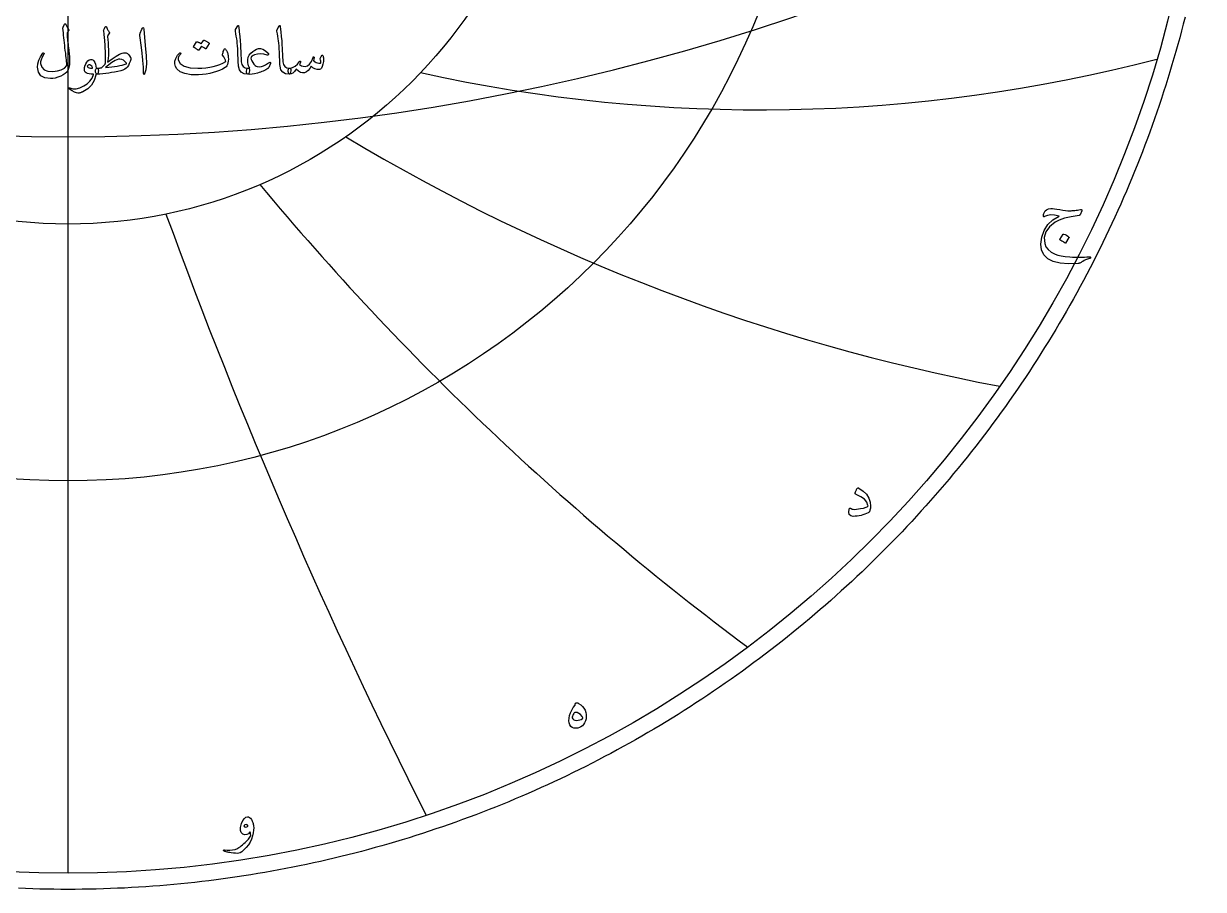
# Model space of a CAD drawing. Header units: millimetres. Extents: x -62 to 62, y -62 to 63.
# Drawn here: x -2.4 to 60.8, y -61.6 to -15.3 of the extents above; entities that cross this region are included whole.
import ezdxf

# ---------------------------------------------------------------- set-up
doc = ezdxf.new("R2010")
doc.units = ezdxf.units.MM
for name, color, linetype in [('CUT_OUTER', 1, 'Continuous'), ('ENGRAVE', 7, 'Continuous'), ('ENGRAVE_FINE', 8, 'Continuous'), ('TEXT', 5, 'Continuous')]:
    doc.layers.add(name, color=color, linetype=linetype)

msp = doc.modelspace()

# ---------------------------------------------------------------- linework, layer by layer
at = {"layer": 'CUT_OUTER'}
msp.add_lwpolyline([(59.7661, -14.9706), (59.6731, -15.3371), (59.5778, -15.7029), (59.4804, -16.0682), (59.3807, -16.4328), (59.2787, -16.7969), (59.1745, -17.1603), (59.0681, -17.5231), (58.9595, -17.8852), (58.8486, -18.2466), (58.7356, -18.6073), (58.6203, -18.9674), (58.5028, -19.3267), (58.3831, -19.6853), (58.2612, -20.0432), (58.1372, -20.4003), (58.0109, -20.7566), (57.8824, -21.1122), (57.7518, -21.4669), (57.619, -21.8209), (57.484, -22.174), (57.3469, -22.5263), (57.2076, -22.8778), (57.0661, -23.2284), (56.9225, -23.5781), (56.7768, -23.9269), (56.6289, -24.2748), (56.4789, -24.6218), (56.3267, -24.9679), (56.1725, -25.3131), (56.0161, -25.6573), (55.8576, -26.0005), (55.697, -26.3427), (55.5344, -26.684), (55.3696, -27.0242), (55.2027, -27.3635), (55.0338, -27.7017), (54.8628, -28.0388), (54.6897, -28.3749), (54.5146, -28.71), (54.3374, -29.0439), (54.1581, -29.3768), (53.9769, -29.7085), (53.7936, -30.0392), (53.6082, -30.3687), (53.4209, -30.6971), (53.2315, -31.0243), (53.0402, -31.3503), (52.8468, -31.6752), (52.6515, -31.9988), (52.4541, -32.3213), (52.2548, -32.6425), (52.0535, -32.9625), (51.8503, -33.2813), (51.6451, -33.5988), (51.438, -33.9151), (51.2289, -34.2301), (51.0179, -34.5438), (50.805, -34.8562), (50.5902, -35.1672), (50.3734, -35.477), (50.1548, -35.7854), (49.9343, -36.0925), (49.7119, -36.3982), (49.4876, -36.7025), (49.2615, -37.0055), (49.0335, -37.307), (48.8037, -37.6072), (48.572, -37.906), (48.3385, -38.2033), (48.1032, -38.4992), (47.866, -38.7936), (47.6271, -39.0866), (47.3864, -39.3781), (47.1439, -39.6681), (46.8996, -39.9566), (46.6535, -40.2436), (46.4057, -40.5291), (46.1562, -40.8131), (45.9049, -41.0955), (45.6519, -41.3764), (45.3971, -41.6558), (45.1407, -41.9335), (44.8825, -42.2097), (44.6227, -42.4843), (44.3612, -42.7573), (44.098, -43.0287), (43.8331, -43.2985), (43.5666, -43.5666), (43.2985, -43.8331), (43.0287, -44.098), (42.7573, -44.3612), (42.4843, -44.6227), (42.2097, -44.8825), (41.9335, -45.1407), (41.6558, -45.3971), (41.3764, -45.6519), (41.0955, -45.9049), (40.8131, -46.1562), (40.5291, -46.4057), (40.2436, -46.6535), (39.9566, -46.8996), (39.6681, -47.1439), (39.3781, -47.3864), (39.0866, -47.6271), (38.7936, -47.866), (38.4992, -48.1032), (38.2033, -48.3385), (37.906, -48.572), (37.6072, -48.8037), (37.307, -49.0335), (37.0055, -49.2615), (36.7025, -49.4876), (36.3982, -49.7119), (36.0925, -49.9343), (35.7854, -50.1548), (35.477, -50.3734), (35.1672, -50.5902), (34.8562, -50.805), (34.5438, -51.0179), (34.2301, -51.2289), (33.9151, -51.438), (33.5988, -51.6451), (33.2813, -51.8503), (32.9625, -52.0535), (32.6425, -52.2548), (32.3213, -52.4541), (31.9988, -52.6515), (31.6752, -52.8468), (31.3503, -53.0402), (31.0243, -53.2315), (30.6971, -53.4209), (30.3687, -53.6082), (30.0392, -53.7936), (29.7085, -53.9769), (29.3768, -54.1581), (29.0439, -54.3374), (28.71, -54.5146), (28.3749, -54.6897), (28.0388, -54.8628), (27.7017, -55.0338), (27.3635, -55.2027), (27.0242, -55.3696), (26.684, -55.5344), (26.3427, -55.697), (26.0005, -55.8576), (25.6573, -56.0161), (25.3131, -56.1725), (24.9679, -56.3267), (24.6218, -56.4789), (24.2748, -56.6289), (23.9269, -56.7768), (23.5781, -56.9225), (23.2284, -57.0661), (22.8778, -57.2076), (22.5263, -57.3469), (22.174, -57.484), (21.8209, -57.619), (21.4669, -57.7518), (21.1122, -57.8824), (20.7566, -58.0109), (20.4003, -58.1372), (20.0432, -58.2612), (19.6853, -58.3831), (19.3267, -58.5028), (18.9674, -58.6203), (18.6073, -58.7356), (18.2466, -58.8486), (17.8852, -58.9595), (17.5231, -59.0681), (17.1603, -59.1745), (16.7969, -59.2787), (16.4328, -59.3807), (16.0682, -59.4804), (15.7029, -59.5778), (15.3371, -59.6731), (14.9706, -59.7661), (14.6036, -59.8568), (14.2361, -59.9453), (13.868, -60.0315), (13.4994, -60.1154), (13.1303, -60.1971), (12.7606, -60.2766), (12.3906, -60.3537), (12.02, -60.4286), (11.649, -60.5012), (11.2775, -60.5716), (10.9057, -60.6396), (10.5334, -60.7054), (10.1607, -60.7689), (9.7876, -60.8301), (9.4142, -60.889), (9.0404, -60.9456), (8.6663, -61), (8.2919, -61.052), (7.9171, -61.1017), (7.542, -61.1491), (7.1667, -61.1943), (6.7911, -61.2371), (6.4152, -61.2776), (6.0391, -61.3158), (5.6627, -61.3517), (5.2862, -61.3853), (4.9094, -61.4166), (4.5325, -61.4456), (4.1554, -61.4722), (3.7781, -61.4966), (3.4007, -61.5186), (3.0232, -61.5383), (2.6455, -61.5557), (2.2678, -61.5708), (1.89, -61.5835), (1.512, -61.5939), (1.1341, -61.6021), (0.7561, -61.6079), (0.378, -61.6113), (0, -61.6125), (-0.378, -61.6113), (-0.7561, -61.6079), (-1.1341, -61.6021), (-1.512, -61.5939), (-1.89, -61.5835), (-2.2678, -61.5708), (-2.6455, -61.5557)], dxfattribs=at)
at = {"layer": 'ENGRAVE'}
for points in [[(0, -60.75), (0, 60.75)], [(0, -60.75), (0, -26.0306)]]:
    msp.add_lwpolyline(points, dxfattribs=at)
for radius in [60.75, 39.7663, 26.0306]:
    msp.add_circle((0, 0), radius, dxfattribs=at)
for centre, radius, start, end in [((37.0581, 64.1865), 84.1105, 257.51, 284.601613), ((69.5924, 69.5924), 106.1488, 238.968158, 259.286867), ((127.4772, 73.599), 152.4749, 219.760444, 233.306251), ((283.8681, 76.0622), 296.5602, 200.026809, 206.799712)]:
    msp.add_arc(centre, radius, start, end, dxfattribs=at)
at = {"layer": 'ENGRAVE_FINE'}
msp.add_arc((0, 99.2717), 120.6389, 239.880424, 300.119576, dxfattribs=at)
at = {"layer": 'TEXT'}
for points in [[(-0.1922, -15.352), (-0.1859, -15.341), (-0.1778, -15.3332), (-0.168, -15.3284), (-0.1563, -15.3269), (-0.1446, -15.3289), (-0.1347, -15.335), (-0.1266, -15.3451), (-0.1204, -15.3592), (-0.0869, -15.4416), (-0.0512, -15.5128), (-0.0132, -15.5728), (0.0269, -15.6215), (0.0388, -15.639), (0.0422, -15.6592), (0.0371, -15.6821), (0.0234, -15.7077), (0.0146, -15.7201), (0.0063, -15.732), (-0.0016, -15.7434), (-0.009, -15.7544), (-0.0159, -15.7647), (-0.0225, -15.7742), (-0.0285, -15.7827), (-0.0341, -15.7903), (-0.0436, -15.8043), (-0.0503, -15.8209), (-0.0543, -15.8402), (-0.0557, -15.8622), (-0.0514, -15.9243), (-0.0458, -15.992), (-0.0388, -16.0653), (-0.0305, -16.1442), (-0.0211, -16.2288), (-0.0108, -16.3189), (0.0004, -16.4147), (0.0126, -16.5161), (0.0262, -16.6172), (0.0382, -16.7123), (0.0486, -16.8014), (0.0575, -16.8843), (0.065, -16.9615), (0.0714, -17.033), (0.0767, -17.0989), (0.0808, -17.1592), (0.0856, -17.3377), (0.071, -17.5068), (0.0371, -17.6664), (-0.0162, -17.8166), (-0.068, -17.9049), (-0.1482, -17.9864), (-0.2567, -18.0612), (-0.3934, -18.1292), (-0.5416, -18.1856), (-0.6808, -18.2253), (-0.8111, -18.2484), (-0.9323, -18.255), (-1.2359, -18.2132), (-1.4533, -18.0987), (-1.5844, -17.9114), (-1.6293, -17.6514), (-1.6136, -17.4576), (-1.5628, -17.2679), (-1.4771, -17.0822), (-1.3563, -16.9005), (-1.3471, -16.8899), (-1.3374, -16.8834), (-1.3273, -16.881), (-1.3167, -16.8825), (-1.3055, -16.8868), (-1.297, -16.8924), (-1.2911, -16.8994), (-1.288, -16.9077), (-1.2858, -16.92), (-1.2862, -16.9319), (-1.2893, -16.9434), (-1.2952, -16.9544), (-1.3776, -17.1149), (-1.4344, -17.2517), (-1.4656, -17.3646), (-1.4712, -17.4538), (-1.4113, -17.6458), (-1.2817, -17.7798), (-1.0825, -17.8559), (-0.8138, -17.8741), (-0.5715, -17.8479), (-0.3656, -17.787), (-0.196, -17.6916), (-0.0629, -17.5616), (-0.0657, -17.4988), (-0.0705, -17.4255), (-0.0774, -17.3416), (-0.0862, -17.2472), (-0.0973, -17.142), (-0.1109, -17.0258), (-0.127, -16.8986), (-0.1455, -16.7604), (-0.163, -16.6178), (-0.1796, -16.4774), (-0.1954, -16.3394), (-0.2102, -16.2035), (-0.2239, -16.0699), (-0.2362, -15.9385), (-0.2472, -15.8094), (-0.2569, -15.6826), (-0.2713, -15.5604), (-0.2706, -15.5465), (-0.2686, -15.5335), (-0.2652, -15.5213), (-0.2605, -15.5101)], [(1.9994, -15.4814), (2.0079, -15.4722), (2.0155, -15.4661), (2.0223, -15.4632), (2.0281, -15.4634), (2.0351, -15.4665), (2.0416, -15.4724), (2.0476, -15.4809), (2.0533, -15.4921), (2.076, -15.5406), (2.0977, -15.5855), (2.1183, -15.6269), (2.1377, -15.6646), (2.1562, -15.6983), (2.1741, -15.7275), (2.1912, -15.7522), (2.2077, -15.7724), (2.2199, -15.789), (2.2239, -15.8065), (2.2199, -15.8249), (2.2077, -15.8442), (2.1359, -15.934), (2.1267, -15.9495), (2.1206, -15.9673), (2.1177, -15.9873), (2.1179, -16.0095), (2.1296, -16.179), (2.1395, -16.3283), (2.1476, -16.4575), (2.1538, -16.5664), (2.1586, -16.6553), (2.1619, -16.7244), (2.164, -16.7738), (2.1646, -16.8035), (2.1638, -16.8911), (2.1615, -16.9741), (2.1576, -17.0527), (2.1521, -17.1268), (2.1452, -17.1964), (2.1372, -17.2616), (2.1281, -17.3222), (2.1179, -17.3783), (2.362, -17.1915), (2.5733, -17.0478), (2.7518, -16.9472), (2.8975, -16.8897), (2.9624, -16.8744), (3.0206, -16.8682), (3.072, -16.8709), (3.1167, -16.8825), (3.1798, -16.9153), (3.2398, -16.967), (3.2966, -17.0375), (3.3502, -17.1268), (3.3585, -17.1482), (3.3619, -17.1726), (3.3603, -17.2003), (3.3538, -17.231), (3.3181, -17.3415), (3.2757, -17.4466), (3.2265, -17.5463), (3.1706, -17.6406), (3.1163, -17.7012), (3.0395, -17.7538), (2.9402, -17.7982), (2.8185, -17.8346), (2.6556, -17.8706), (2.4938, -17.9033), (2.3331, -17.9326), (2.1736, -17.9586), (2.0154, -17.9809), (1.8588, -17.9994), (1.7037, -18.0141), (1.5503, -18.025), (1.533, -18.0201), (1.517, -18.0053), (1.5024, -17.9806), (1.4892, -17.946), (1.4775, -17.9035), (1.4712, -17.8624), (1.4703, -17.8227), (1.4748, -17.7843), (1.4849, -17.7509), (1.5009, -17.7259), (1.5226, -17.7095), (1.5503, -17.7017), (1.587, -17.6997), (1.6217, -17.6972), (1.6543, -17.6943), (1.685, -17.6909), (1.7136, -17.6875), (1.7402, -17.6846), (1.7648, -17.6821), (1.7874, -17.6801), (1.9886, -17.4861), (1.9904, -17.4777), (1.9922, -17.4668), (1.994, -17.4534), (1.9958, -17.4376), (1.9976, -17.4193), (1.9994, -17.3985), (2.0012, -17.3753), (2.003, -17.3496), (2.0045, -17.3216), (2.0056, -17.2917), (2.0063, -17.2597), (2.0065, -17.2256), (2.0065, -17.1898), (2.0065, -17.1524), (2.0065, -17.1135), (2.0065, -17.0729), (2.0061, -17.0271), (2.0047, -16.9723), (2.0025, -16.9086), (1.9994, -16.8358), (1.9953, -16.7545), (1.9904, -16.6652), (1.9845, -16.5677), (1.9778, -16.4622), (1.9623, -16.228), (1.9482, -16.0427), (1.9354, -15.9064), (1.9239, -15.8191), (1.9147, -15.7629), (1.9086, -15.7203), (1.9057, -15.6911), (1.9059, -15.6754), (1.9168, -15.6457), (1.928, -15.6179), (1.9393, -15.5918), (1.9509, -15.5676), (1.9626, -15.5447), (1.9747, -15.5227), (1.9869, -15.5016), (1.9994, -15.4814)], [(3.9502, -15.6179), (3.9846, -15.5514), (4.0122, -15.5281), (4.0331, -15.5478), (4.0472, -15.6107), (4.1299, -16.4909), (4.179, -17.0312), (4.19, -17.4628), (4.1629, -17.7857), (4.0975, -17.9999), (4.0856, -18.0174), (4.0751, -18.0268), (4.0659, -18.0282), (4.058, -18.0214), (4.0517, -18.0109), (4.0472, -17.9972), (4.0445, -17.9803), (4.0436, -17.9604), (4.0436, -17.8047), (4.0364, -17.6397), (4.0221, -17.4652), (4.0005, -17.2813), (3.9958, -17.2333), (3.9817, -17.1035), (3.9581, -16.892), (3.9251, -16.5987), (3.846, -15.9484), (3.8442, -15.9138), (3.846, -15.882), (3.8514, -15.8528), (3.8604, -15.8263)], [(9.0807, -15.4382), (9.0876, -15.4275), (9.0941, -15.4203), (9.1002, -15.4167), (9.1058, -15.4167), (9.1143, -15.4214), (9.122, -15.4356), (9.1287, -15.4591), (9.1345, -15.4921), (9.1642, -15.7605), (9.1884, -16.0086), (9.2073, -16.2365), (9.2208, -16.4442), (9.2294, -16.6218), (9.2374, -16.781), (9.2447, -16.9218), (9.2513, -17.0442), (9.257, -17.1482), (9.2616, -17.2337), (9.2651, -17.3009), (9.2675, -17.3496), (9.2994, -17.4955), (9.3699, -17.6029), (9.479, -17.6716), (9.6268, -17.7017), (9.6678, -17.7125), (9.6941, -17.7376), (9.7056, -17.7771), (9.7022, -17.831), (9.6854, -17.9159), (9.6672, -17.9765), (9.6476, -18.0129), (9.6268, -18.025), (9.4188, -17.9976), (9.2657, -17.9154), (9.1673, -17.7785), (9.1238, -17.5867), (9.1169, -17.495), (9.1107, -17.403), (9.1052, -17.3109), (9.1004, -17.2185), (9.096, -17.1258), (9.0919, -17.033), (9.088, -16.9399), (9.0842, -16.8466), (9.0775, -16.6686), (9.0681, -16.5084), (9.056, -16.366), (9.0411, -16.2412), (9.0236, -16.1214), (9.0034, -15.9938), (8.9805, -15.8583), (8.9549, -15.7149), (8.9515, -15.6891), (8.9522, -15.6655), (8.9569, -15.6442), (8.9657, -15.6251)], [(11.3046, -15.4382), (11.3115, -15.4275), (11.318, -15.4203), (11.3241, -15.4167), (11.3297, -15.4167), (11.3382, -15.4214), (11.3459, -15.4356), (11.3526, -15.4591), (11.3585, -15.4921), (11.3881, -15.7605), (11.4123, -16.0086), (11.4312, -16.2365), (11.4447, -16.4442), (11.4533, -16.6218), (11.4613, -16.781), (11.4686, -16.9218), (11.4752, -17.0442), (11.4809, -17.1482), (11.4855, -17.2337), (11.489, -17.3009), (11.4914, -17.3496), (11.5233, -17.4955), (11.5938, -17.6029), (11.7029, -17.6716), (11.8507, -17.7017), (11.8918, -17.7125), (11.918, -17.7376), (11.9295, -17.7771), (11.9261, -17.831), (11.9093, -17.9159), (11.8911, -17.9765), (11.8715, -18.0129), (11.8507, -18.025), (11.6427, -17.9976), (11.4896, -17.9154), (11.3912, -17.7785), (11.3477, -17.5867), (11.3408, -17.495), (11.3347, -17.403), (11.3292, -17.3109), (11.3243, -17.2185), (11.3199, -17.1258), (11.3158, -17.033), (11.3119, -16.9399), (11.3082, -16.8466), (11.3014, -16.6686), (11.292, -16.5084), (11.2799, -16.366), (11.265, -16.2412), (11.2475, -16.1214), (11.2273, -15.9938), (11.2044, -15.8583), (11.1788, -15.7149), (11.1754, -15.6891), (11.1761, -15.6655), (11.1808, -15.6442), (11.1896, -15.6251)], [(7.2555, -16.2107), (7.26, -16.2062), (7.2663, -16.2035), (7.2744, -16.2026), (7.2843, -16.2035), (7.3197, -16.2167), (7.3539, -16.2313), (7.387, -16.2473), (7.419, -16.2646), (7.4501, -16.2834), (7.4805, -16.3041), (7.5103, -16.3266), (7.5394, -16.3508), (7.545, -16.3582), (7.5475, -16.3661), (7.5468, -16.3744), (7.543, -16.3831), (7.3705, -16.6562), (7.3658, -16.6598), (7.3588, -16.6598), (7.3496, -16.6562), (7.3382, -16.649), (7.3303, -16.6424), (7.3175, -16.6333), (7.2998, -16.6217), (7.2771, -16.6077), (7.2493, -16.591), (7.216, -16.5713), (7.1774, -16.5487), (7.1334, -16.5233), (6.9969, -16.7352), (6.9906, -16.7417), (6.9825, -16.7433), (6.9726, -16.7399), (6.9609, -16.7316), (6.9508, -16.7244), (6.9349, -16.7137), (6.9131, -16.6993), (6.8855, -16.6813), (6.8516, -16.6598), (6.8109, -16.6346), (6.7636, -16.6059), (6.7094, -16.5736), (6.7038, -16.5682), (6.7014, -16.5628), (6.702, -16.5574), (6.7059, -16.552), (6.8819, -16.2897), (6.8864, -16.2852), (6.8927, -16.2825), (6.9008, -16.2816), (6.9106, -16.2825), (6.9407, -16.2923), (6.9699, -16.3036), (6.9982, -16.3166), (7.0256, -16.331), (7.0521, -16.3469), (7.0777, -16.3638), (7.1024, -16.3819), (7.1262, -16.4011)], [(8.4268, -16.6885), (8.4509, -16.7188), (8.473, -16.7523), (8.4931, -16.7889), (8.5112, -16.8286), (8.5273, -16.8713), (8.5413, -16.9167), (8.5533, -16.9647), (8.5633, -17.0155), (8.5763, -17.1174), (8.5795, -17.2185), (8.5727, -17.3186), (8.5561, -17.4178), (8.531, -17.5063), (8.4986, -17.5777), (8.4591, -17.6321), (8.4124, -17.6693), (8.2642, -17.7477), (8.107, -17.8175), (7.9409, -17.8788), (7.7657, -17.9316), (7.5816, -17.9754), (7.3885, -18.0098), (7.1864, -18.0347), (6.9753, -18.0502), (6.5797, -18.0461), (6.255, -17.9909), (6.0012, -17.8845), (5.8184, -17.7268), (5.7434, -17.6035), (5.7089, -17.4708), (5.7147, -17.3287), (5.761, -17.1771), (5.7766, -17.1445), (5.7946, -17.1111), (5.8152, -17.0771), (5.8382, -17.0424), (5.8637, -17.007), (5.8916, -16.971), (5.9221, -16.9343), (5.955, -16.8969), (5.966, -16.8863), (5.9774, -16.8798), (5.9893, -16.8774), (6.0017, -16.8789), (6.01, -16.8821), (6.0169, -16.8879), (6.0226, -16.8965), (6.0268, -16.9077), (6.0288, -16.9182), (6.0277, -16.9283), (6.0235, -16.938), (6.016, -16.9472), (5.9853, -16.9838), (5.9577, -17.0217), (5.9332, -17.061), (5.9119, -17.1017), (5.8973, -17.1405), (5.8894, -17.178), (5.8883, -17.2142), (5.8939, -17.249), (6.0062, -17.4522), (6.2172, -17.5948), (6.5271, -17.6767), (6.9358, -17.6981), (7.1604, -17.6894), (7.3746, -17.6707), (7.5781, -17.6418), (7.7711, -17.6029), (7.9538, -17.5538), (8.1263, -17.4946), (8.2888, -17.4254), (8.4411, -17.346), (8.4263, -17.2719), (8.3926, -17.1897), (8.3401, -17.0994), (8.2687, -17.0011), (8.2665, -16.9917), (8.2669, -16.9741), (8.27, -16.9485), (8.2759, -16.9149), (8.2775, -16.9115), (8.2786, -16.9086), (8.2792, -16.9061), (8.2795, -16.9041), (8.2912, -16.8583), (8.3082, -16.8071), (8.3307, -16.7505), (8.3585, -16.6885), (8.3709, -16.6697), (8.3864, -16.6634), (8.405, -16.6697), (8.4268, -16.6885)], [(10.8375, -17.4394), (10.7405, -17.655), (10.7282, -17.6763), (10.7163, -17.6936), (10.7048, -17.7068), (10.6938, -17.716), (10.6379, -17.7543), (10.5779, -17.7901), (10.5139, -17.8235), (10.4459, -17.8544), (10.374, -17.8832), (10.2986, -17.9105), (10.2196, -17.9362), (10.1369, -17.9604), (9.9824, -17.9981), (9.8459, -18.0214), (9.7273, -18.0304), (9.6268, -18.025), (9.5884, -18.0075), (9.563, -17.9729), (9.5506, -17.9213), (9.5513, -17.8526), (9.5605, -17.7906), (9.5738, -17.7448), (9.591, -17.7151), (9.6124, -17.7017), (9.616, -17.7017), (9.6196, -17.7017), (9.6232, -17.7017), (9.6268, -17.7017), (9.6535, -17.7044), (9.6797, -17.7053), (9.7056, -17.7044), (9.7309, -17.7017), (9.6874, -17.6372), (9.6537, -17.566), (9.6299, -17.4881), (9.616, -17.4035), (9.614, -17.2519), (9.6402, -17.117), (9.6948, -16.9986), (9.7776, -16.8969), (9.8843, -16.8019), (9.9887, -16.7289), (10.0909, -16.678), (10.1908, -16.649), (10.2986, -16.6492), (10.4207, -16.6894), (10.5573, -16.7696), (10.7082, -16.8897), (10.7252, -16.9084), (10.7333, -16.9283), (10.7324, -16.9497), (10.7225, -16.9723), (10.7084, -16.9899), (10.6911, -16.9993), (10.6707, -17.0006), (10.6471, -16.9939), (10.478, -16.945), (10.3085, -16.9274), (10.1385, -16.9414), (9.9681, -16.9867), (9.9005, -17.0152), (9.8486, -17.0469), (9.8125, -17.0817), (9.792, -17.1197), (9.7871, -17.1677), (9.801, -17.2292), (9.8338, -17.3042), (9.8854, -17.3927), (9.9483, -17.4821), (10.0076, -17.549), (10.0633, -17.5934), (10.1154, -17.6154), (10.2288, -17.6267), (10.3426, -17.6137), (10.4569, -17.5764), (10.5716, -17.5149), (10.6758, -17.443), (10.7297, -17.4089), (10.7728, -17.3891), (10.8052, -17.3837), (10.8267, -17.3927), (10.8355, -17.4037), (10.8402, -17.4152), (10.8409, -17.4271), (10.8375, -17.4394)], [(13.5931, -17.0011), (13.601, -16.9957), (13.6102, -16.9975), (13.6208, -17.0065), (13.6327, -17.0226), (13.6455, -17.05), (13.6551, -17.0891), (13.6616, -17.1399), (13.665, -17.2023), (13.6661, -17.2732), (13.6623, -17.3424), (13.6535, -17.4098), (13.6398, -17.4753), (13.5999, -17.6029), (13.5554, -17.6945), (13.5065, -17.7502), (13.453, -17.7699), (13.3266, -17.7625), (13.2096, -17.7295), (13.1021, -17.6709), (13.0039, -17.5867), (12.9366, -17.7194), (12.8566, -17.8229), (12.7641, -17.8973), (12.659, -17.9424), (12.5488, -17.9523), (12.4372, -17.9244), (12.3242, -17.8589), (12.2099, -17.7556), (12.1174, -17.8735), (12.0267, -17.9577), (11.9378, -18.0082), (11.8507, -18.025), (11.8331, -18.0151), (11.8165, -17.9855), (11.8008, -17.9361), (11.786, -17.8669), (11.7806, -17.7987), (11.7896, -17.7484), (11.8129, -17.716), (11.8507, -17.7017), (12.0164, -17.6642), (12.1614, -17.5912), (12.2858, -17.4827), (12.3896, -17.3388), (12.3952, -17.3309), (12.4012, -17.3253), (12.4078, -17.322), (12.4147, -17.3208), (12.4233, -17.3217), (12.4309, -17.3244), (12.4376, -17.3289), (12.4435, -17.3352), (12.4468, -17.3545), (12.439, -17.3873), (12.4199, -17.4336), (12.3896, -17.4933), (12.4293, -17.5393), (12.4911, -17.5732), (12.5748, -17.595), (12.6806, -17.6047), (12.8124, -17.5771), (12.9276, -17.487), (13.0262, -17.3345), (13.1081, -17.1197), (13.1122, -17.1086), (13.1171, -17.1008), (13.1229, -17.0961), (13.1297, -17.0945), (13.1398, -17.0954), (13.1485, -17.0981), (13.1559, -17.1026), (13.162, -17.1089), (13.1665, -17.1179), (13.1692, -17.1268), (13.1701, -17.1358), (13.1692, -17.1448), (13.1333, -17.2957), (13.1753, -17.333), (13.2258, -17.3658), (13.2848, -17.394), (13.3524, -17.4178), (13.4182, -17.4333), (13.4683, -17.4367), (13.5026, -17.428), (13.5213, -17.4071), (13.5273, -17.3752), (13.524, -17.3298), (13.5112, -17.271), (13.4889, -17.1987), (13.4928, -17.1783), (13.5114, -17.1385), (13.5449, -17.0795), (13.5931, -17.0011)], [(1.4784, -18.0645), (1.3942, -18.3603), (1.253, -18.6079), (1.0547, -18.8076), (0.7994, -18.9591), (0.7637, -18.9745), (0.7284, -18.9883), (0.6936, -19.0006), (0.6593, -19.0112), (0.6256, -19.0201), (0.5928, -19.0269), (0.5609, -19.0318), (0.5299, -19.0346), (0.4527, -19.0236), (0.3503, -18.9834), (0.2227, -18.914), (0.0701, -18.8154), (0.0537, -18.8013), (0.044, -18.7876), (0.0411, -18.7743), (0.0449, -18.7615), (0.0534, -18.7517), (0.0647, -18.7472), (0.0786, -18.7481), (0.0952, -18.7543), (0.254, -18.8058), (0.432, -18.8055), (0.6294, -18.7537), (0.8461, -18.6502), (1.023, -18.53), (1.1694, -18.3888), (1.2853, -18.2264), (1.3706, -18.043), (1.37, -18.0365), (1.3679, -18.0313), (1.3646, -18.0275), (1.3599, -18.025), (1.2361, -18.0178), (1.1308, -18.0035), (1.0439, -17.9819), (0.9754, -17.9532), (0.9224, -17.9087), (0.8892, -17.8472), (0.8757, -17.7686), (0.882, -17.6729), (0.884, -17.6602), (0.8865, -17.6473), (0.8894, -17.6342), (0.8928, -17.6208), (0.8966, -17.607), (0.9009, -17.5925), (0.9056, -17.5774), (0.9108, -17.5616), (0.953, -17.4589), (1.0042, -17.3738), (1.0643, -17.3062), (1.1335, -17.2562), (1.2042, -17.2288), (1.2691, -17.2292), (1.3282, -17.2575), (1.3814, -17.3137), (1.4279, -17.3918), (1.4631, -17.4825), (1.4872, -17.5858), (1.5, -17.7017), (1.507, -17.7016), (1.5139, -17.7012), (1.5205, -17.7007), (1.5269, -17.6999), (1.5333, -17.6991), (1.5399, -17.6985), (1.5468, -17.6982), (1.5539, -17.6981), (1.5781, -17.7032), (1.597, -17.7187), (1.6104, -17.7446), (1.6185, -17.7807), (1.6219, -17.8205), (1.6212, -17.8607), (1.6165, -17.9013), (1.6078, -17.9424), (1.5963, -17.9785), (1.5835, -18.0044), (1.5694, -18.0199), (1.5539, -18.025), (1.4856, -18.025), (1.4851, -18.0315), (1.4838, -18.0403), (1.4816, -18.0513), (1.4784, -18.0645)], [(1.306, -17.6622), (1.2682, -17.5964), (1.2269, -17.5499), (1.182, -17.5227), (1.1335, -17.5149), (1.1045, -17.5225), (1.0787, -17.5346), (1.056, -17.5512), (1.0365, -17.5723), (1.0302, -17.5836), (1.0293, -17.5957), (1.0338, -17.6087), (1.0437, -17.6226), (1.0807, -17.6552), (1.1344, -17.6774), (1.2047, -17.6893), (1.2916, -17.6909), (1.3006, -17.6891), (1.306, -17.6837), (1.3078, -17.6747), (1.306, -17.6622)], [(2.7718, -17.2131), (2.7536, -17.2137), (2.735, -17.2158), (2.7159, -17.2191), (2.6964, -17.2238), (2.5199, -17.2932), (2.3461, -17.39), (2.175, -17.5142), (2.0065, -17.6657), (2.1747, -17.65), (2.3344, -17.6316), (2.4855, -17.6105), (2.6281, -17.5867), (2.7621, -17.56), (2.8877, -17.5301), (3.0047, -17.4971), (3.1131, -17.461), (3.1232, -17.4567), (3.1284, -17.4511), (3.1286, -17.4441), (3.1239, -17.4358), (3.0466, -17.3411), (2.9622, -17.2723), (2.8706, -17.2297), (2.7718, -17.2131)], [(54.2391, -25.3323), (54.1471, -25.5393), (54.1387, -25.5529), (54.1289, -25.5632), (54.1177, -25.5702), (54.105, -25.5738), (53.6798, -25.6408), (53.3241, -25.7232), (53.0379, -25.821), (52.8212, -25.934), (52.5172, -26.1819), (52.322, -26.4542), (52.2355, -26.751), (52.2578, -27.0722), (52.3254, -27.2461), (52.4399, -27.3998), (52.6013, -27.5335), (52.8097, -27.647), (52.956, -27.6978), (53.1383, -27.739), (53.3565, -27.7706), (53.6106, -27.7927), (53.7457, -27.7991), (53.8789, -27.8032), (54.0101, -27.8049), (54.1395, -27.8042), (54.2664, -27.8013), (54.3905, -27.7965), (54.5117, -27.7898), (54.63, -27.7812), (54.6578, -27.7792), (54.6798, -27.7812), (54.6961, -27.7869), (54.7066, -27.7965), (54.7124, -27.8082), (54.7143, -27.8204), (54.7124, -27.8331), (54.7066, -27.8463), (54.7024, -27.8534), (54.6975, -27.8592), (54.6919, -27.8639), (54.6856, -27.8674), (54.6787, -27.8704), (54.6717, -27.8736), (54.6644, -27.8771), (54.6568, -27.8808), (54.5464, -27.916), (54.4489, -27.9527), (54.3644, -27.9907), (54.2928, -28.0303), (54.2469, -28.0588), (54.2051, -28.0829), (54.1674, -28.1028), (54.1337, -28.1184), (54.1046, -28.1304), (54.0805, -28.1395), (54.0615, -28.1457), (54.0475, -28.1491), (53.5234, -28.1685), (53.0779, -28.1309), (52.711, -28.0362), (52.4226, -27.8846), (52.2142, -27.6767), (52.0911, -27.4171), (52.0533, -27.1057), (52.1007, -26.7426), (52.2262, -26.3769), (52.4226, -26.0653), (52.6899, -25.8078), (53.0281, -25.6044), (52.7886, -25.5587), (52.5797, -25.5479), (52.4015, -25.5721), (52.254, -25.6313), (52.2411, -25.6361), (52.2291, -25.6389), (52.2181, -25.6399), (52.208, -25.6389), (52.1996, -25.6358), (52.1936, -25.6303), (52.19, -25.6224), (52.1888, -25.6121), (52.1941, -25.5644), (52.2023, -25.5173), (52.2133, -25.4705), (52.2272, -25.4243), (52.276, -25.3345), (52.3536, -25.2682), (52.46, -25.2253), (52.5951, -25.2059), (52.6806, -25.2066), (52.7876, -25.2164), (52.9163, -25.2353), (53.0664, -25.2634), (53.2214, -25.2914), (53.3644, -25.3103), (53.4954, -25.3201), (53.6144, -25.3208), (53.6717, -25.3183), (53.7323, -25.3146), (53.7962, -25.3097), (53.8635, -25.3036), (53.9342, -25.2961), (54.0082, -25.2868), (54.0856, -25.2759), (54.1663, -25.2634), (54.2125, -25.2619), (54.2401, -25.2729), (54.2489, -25.2964), (54.2391, -25.3323)], [(53.2504, -26.574), (53.2552, -26.5692), (53.2619, -26.5663), (53.2705, -26.5654), (53.281, -26.5663), (53.3555, -26.5965), (53.4257, -26.6334), (53.4916, -26.677), (53.5531, -26.7273), (53.5591, -26.735), (53.5617, -26.7426), (53.561, -26.7503), (53.557, -26.7579), (53.3768, -27.0492), (53.3701, -27.0561), (53.3615, -27.0578), (53.351, -27.0542), (53.3385, -27.0454), (53.3277, -27.0377), (53.3107, -27.0262), (53.2875, -27.0109), (53.258, -26.9917), (53.2219, -26.9687), (53.1785, -26.9419), (53.128, -26.9112), (53.0703, -26.8767), (53.0626, -26.871), (53.0588, -26.8652), (53.0588, -26.8595), (53.0626, -26.8538)], [(42.1206, -40.4061), (42.1358, -40.3605), (42.1508, -40.3194), (42.1655, -40.2829), (42.18, -40.2509), (42.194, -40.2232), (42.2073, -40.1997), (42.2199, -40.1801), (42.2317, -40.1647), (42.2502, -40.1498), (42.271, -40.1436), (42.2942, -40.146), (42.3199, -40.157), (42.5467, -40.3091), (42.7213, -40.4856), (42.8437, -40.6866), (42.9139, -40.912), (42.9237, -40.9764), (42.9301, -41.0394), (42.9333, -41.1009), (42.933, -41.1611), (42.9292, -41.2193), (42.9215, -41.2751), (42.91, -41.3285), (42.8947, -41.3795), (42.881, -41.4068), (42.8631, -41.4312), (42.8408, -41.4528), (42.8142, -41.4715), (42.7227, -41.5163), (42.6284, -41.5548), (42.5311, -41.5872), (42.431, -41.6133), (42.3285, -41.6336), (42.224, -41.6487), (42.1177, -41.6585), (42.0094, -41.6631), (41.8811, -41.6415), (41.8025, -41.5692), (41.7738, -41.4461), (41.7948, -41.2722), (41.802, -41.2533), (41.8121, -41.2387), (41.825, -41.2284), (41.8408, -41.2224), (41.8545, -41.2241), (41.8686, -41.2291), (41.8832, -41.2375), (41.8983, -41.2492), (41.945, -41.2744), (42.0085, -41.2885), (42.0887, -41.2916), (42.1857, -41.2837), (42.3963, -41.253), (42.568, -41.2186), (42.7009, -41.1802), (42.7951, -41.1381), (42.7998, -41.1323), (42.8027, -41.1227), (42.8037, -41.1093), (42.8027, -41.0921), (42.7378, -40.911), (42.6121, -40.751), (42.4255, -40.6121), (42.1781, -40.4943), (42.1457, -40.4772), (42.1254, -40.4569), (42.117, -40.4332), (42.1206, -40.4061)], [(27.1593, -51.6538), (27.1921, -51.6387), (27.2293, -51.6356), (27.2707, -51.6445), (27.3165, -51.6653), (27.4302, -51.7415), (27.5263, -51.8282), (27.6046, -51.9254), (27.6652, -52.0332), (27.7071, -52.1456), (27.7294, -52.2603), (27.732, -52.3774), (27.715, -52.4969), (27.6841, -52.6059), (27.6412, -52.7029), (27.5864, -52.7879), (27.5196, -52.861), (27.4441, -52.9197), (27.3634, -52.9616), (27.2774, -52.9867), (27.1862, -52.9951), (27.0669, -52.9865), (26.9696, -52.953), (26.8944, -52.8945), (26.8413, -52.8112), (26.8094, -52.7099), (26.7981, -52.5937), (26.8075, -52.4627), (26.8374, -52.3168), (26.886, -52.1654), (26.9514, -52.0217), (27.0336, -51.8857), (27.1325, -51.7573), (27.1359, -51.7513), (27.1383, -51.741), (27.1397, -51.7264), (27.1402, -51.7075), (27.1414, -51.6869), (27.145, -51.6711), (27.1509, -51.6601), (27.1593, -51.6538)], [(27.5234, -52.4778), (27.5394, -52.4576), (27.5416, -52.4318), (27.5299, -52.4002), (27.5042, -52.3628), (27.4154, -52.266), (27.3289, -52.198), (27.2448, -52.1587), (27.1632, -52.1482), (27.1244, -52.1551), (27.0884, -52.176), (27.0554, -52.2107), (27.0252, -52.2593), (27.001, -52.3118), (26.9859, -52.358), (26.9799, -52.398), (26.983, -52.4318), (27.0099, -52.4938), (27.0559, -52.5381), (27.121, -52.5647), (27.2053, -52.5736), (27.2985, -52.5676), (27.3826, -52.5496), (27.4575, -52.5197), (27.5234, -52.4778)], [(9.2883, -58.0942), (9.3583, -57.9318), (9.4339, -57.8163), (9.5154, -57.7478), (9.6026, -57.7263), (9.6572, -57.7358), (9.7099, -57.7646), (9.7606, -57.8125), (9.8095, -57.8795), (9.833, -57.9183), (9.8536, -57.9581), (9.8713, -57.9988), (9.8861, -58.0405), (9.8988, -58.0834), (9.9101, -58.1277), (9.9199, -58.1734), (9.9283, -58.2206), (9.9362, -58.3258), (9.9293, -58.4496), (9.9075, -58.5921), (9.8708, -58.7533), (9.8167, -58.9202), (9.7424, -59.08), (9.6481, -59.2326), (9.5336, -59.378), (9.4136, -59.5047), (9.3065, -59.5974), (9.2124, -59.656), (9.1312, -59.6807), (9.0483, -59.685), (8.953, -59.6826), (8.8452, -59.6735), (8.725, -59.6577), (8.664, -59.6478), (8.6076, -59.6371), (8.5558, -59.6257), (8.5084, -59.6136), (8.4655, -59.6013), (8.4265, -59.5892), (8.3917, -59.5774), (8.3609, -59.5657), (8.3427, -59.5557), (8.3302, -59.5447), (8.3235, -59.5327), (8.3226, -59.5198), (8.3286, -59.5068), (8.3389, -59.4987), (8.3535, -59.4953), (8.3724, -59.4968), (8.5202, -59.5111), (8.6646, -59.5121), (8.8057, -59.4996), (8.9434, -59.4738), (8.9859, -59.4606), (9.033, -59.4402), (9.0846, -59.4127), (9.1408, -59.378), (9.2015, -59.336), (9.2668, -59.2869), (9.3366, -59.2307), (9.4109, -59.1672), (9.4838, -59.1016), (9.5489, -59.0388), (9.6064, -58.9789), (9.6562, -58.9219), (9.6981, -58.8675), (9.7319, -58.8156), (9.7575, -58.766), (9.775, -58.7188), (9.7649, -58.6474), (9.7539, -58.5943), (9.742, -58.5593), (9.729, -58.5425), (9.6512, -58.6343), (9.5633, -58.6834), (9.4653, -58.6898), (9.3573, -58.6537), (9.2682, -58.5756), (9.227, -58.4563), (9.2337, -58.2958), (9.2883, -58.0942)], [(9.637, -58.2359), (9.5805, -58.1674), (9.5221, -58.1421), (9.4617, -58.1598), (9.3994, -58.2206), (9.4502, -58.2618), (9.5068, -58.2781), (9.569, -58.2695), (9.637, -58.2359)]]:
    msp.add_lwpolyline(points, close=True, dxfattribs=at)

doc.saveas('drawing.dxf')
